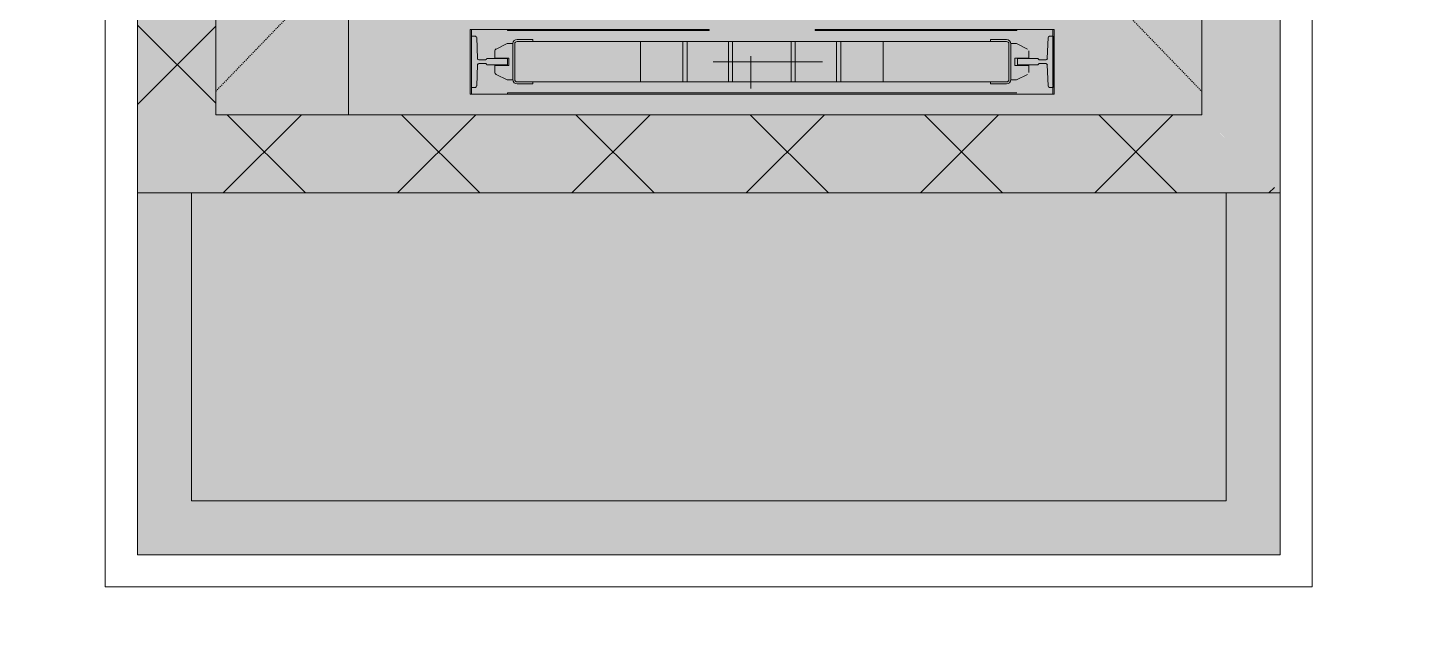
# Model space of a CAD drawing. Header units: inches. Extents: x -430 to 361, y -510 to 778.
# Drawn here: x -158.8 to -23.1, y 124.2 to 181.8 of the extents above; entities that cross this region are included whole.
import ezdxf

# ---------------------------------------------------------------- set-up
doc = ezdxf.new("R2010")
doc.units = ezdxf.units.IN
doc.header["$MEASUREMENT"] = 0
doc.linetypes.add('Overhead_2_', pattern=[0.15625, 0.09375, -0.0625])
doc.layers.get('0').update_dxf_attribs({"color": 8})
for name, color, linetype, lineweight in [('A-DETL', 8, 'Continuous', 9), ('A-DETL-GENF', 8, 'Continuous', 9), ('A-FLOR-OVHD', 8, 'Overhead_2_', 9), ('A-WALL', 8, 'Continuous', 13), ('A-WALL-PATT', 8, 'Continuous', 13), ('I-WALL', 8, 'Continuous', 9), ('Q-SPCQ', 8, 'Continuous', 9)]:
    doc.layers.add(name, color=color, linetype=linetype, lineweight=lineweight)
pattern_1 = [(45, (0, 0), (-8.4853, 8.4853), []), (135, (0, 0), (-8.4853, -8.4853), [])]

# ---------------------------------------------------------------- blocks, each defined once
blk = doc.blocks.new('Hecht_PAD_AA-Arch_detached_rvt-1-Test Fit - First Floor Plan')
at = {"layer": 'A-WALL-PATT'}
h = blk.add_hatch(dxfattribs=at)
h.set_pattern_fill('FP_19', color=256, style=0, pattern_type=2)
h.set_pattern_definition(pattern_1)
h.paths.add_polyline_path([(-148.11, 165.71), (-140.49, 165.71), (-140.49, 282.96), (-148.11, 282.96), (-148.11, 167.71)], flags=0)
h = blk.add_hatch(dxfattribs=at)
h.set_pattern_fill('FP_19', color=256, style=0, pattern_type=2)
h.set_pattern_definition(pattern_1)
h.paths.add_polyline_path([(-45.92, 165.71), (-44.49, 165.71), (-44.49, 173.33), (-140.49, 173.33), (-140.49, 165.71), (-82.26, 165.71)], flags=0)
h = blk.add_hatch(dxfattribs=at)
h.set_pattern_fill('FP_19', color=256, style=0, pattern_type=2)
h.set_pattern_definition(pattern_1)
h.paths.add_polyline_path([(-40.51, 165.71), (-36.86, 165.71), (-44.49, 173.33), (-44.49, 165.71), (-42.11, 165.71)], flags=0)
at = {"layer": 'A-FLOR-OVHD'}
for p, q in [((-140.49, 175.61), (-124.17, 192.51)), ((-55.47, 186.98), (-44.49, 175.61))]:
    blk.add_line(p, q, dxfattribs=at)
at = {"layer": 'I-WALL'}
for p, q in [((-148.11, 282.96), (-148.11, 165.71)), ((-140.49, 173.33), (-140.49, 275.33)), ((-44.49, 204.08), (-44.49, 173.33)), ((-36.86, 165.71), (-36.86, 204.08)), ((-44.49, 173.33), (-140.49, 173.33)), ((-148.11, 165.71), (-140.49, 165.71)), ((-140.49, 165.71), (-44.49, 165.71)), ((-44.49, 165.71), (-36.86, 165.71))]:
    blk.add_line(p, q, dxfattribs=at)
blk = doc.blocks.new('schindler-3300na_traction_elevator_machine_room-less_general_purpose_front_or_front-rear_opening_2100-3500_capacity_3300bim - 3500 Front-2750691-Test Fit - First Floor Plan')
at = {"layer": 'Q-SPCQ'}
for p, q in [((47.01, 40.28), (-54.99, 40.28)), ((-54.99, 40.28), (-54.99, -42.8)), ((47.01, 40.28), (-54.99, 40.28)), ((47.01, 40.28), (-54.99, 40.28)), ((-52.97, 28.43), (-52.97, 28.31)), ((-46.67, 28.43), (-52.97, 28.43)), ((-52.97, 28.31), (-52.97, 24.8)), ((-52.97, 28.31), (-46.67, 28.31)), ((-47.32, 28.3), (-52.32, 28.3)), ((-52.32, 28.3), (-52.32, 27.93)), ((-52.32, 27.93), (-52.32, 28.3)), ((-52.32, 28.3), (-47.32, 28.3)), ((-52.17, 27.8), (-50.14, 27.73)), ((-50.14, 27.73), (-52.17, 27.8)), ((-50.01, 27.6), (-50.01, 26.92)), ((-50.01, 26.92), (-50.01, 27.6)), ((-49.64, 26.93), (-49.64, 27.6)), ((-49.64, 27.6), (-49.64, 26.93)), ((-49.51, 27.73), (-47.47, 27.8)), ((-47.47, 27.8), (-49.51, 27.73)), ((-47.32, 27.93), (-47.32, 28.3)), ((-47.32, 28.3), (-47.32, 27.93)), ((-46.67, 28.31), (-46.67, 28.43)), ((-46.67, 24.8), (-46.67, 28.31)), ((-51.59, 24.84), (-51.06, 25.91)), ((-50.88, 26.02), (-50.18, 26.02)), ((-50.18, 26.02), (-50.18, 24.68)), ((-50.14, 26.8), (-50.14, 24.8)), ((-50.14, 24.8), (-50.14, 26.8)), ((-49.51, 24.8), (-49.51, 26.8)), ((-49.51, 26.8), (-49.51, 24.8)), ((-49.47, 26.02), (-48.76, 26.02)), ((-49.47, 24.68), (-49.47, 26.02)), ((-48.59, 25.91), (-48.05, 24.84)), ((-52.85, 24.8), (-52.97, 24.8)), ((-52.97, 24.8), (-52.97, -24.8)), ((-52.85, -24.8), (-52.85, 24.8)), ((-51.59, 24.84), (-51.59, 24.29)), ((-50.18, 24.68), (-49.47, 24.68)), ((-50.14, 24.8), (-49.51, 24.8)), ((-49.51, 24.8), (-50.14, 24.8)), ((-48.05, 24.84), (-48.05, 24.29)), ((-46.67, 24.8), (-46.79, 24.8)), ((-46.79, 24.8), (-46.79, 5.16)), ((-46.67, 5.16), (-46.67, 24.8)), ((-51.99, 23.86), (-51.99, 22.32)), ((-51.79, 22.32), (-51.79, 23.86)), ((-48.09, 24.29), (-51.56, 24.29)), ((-51.56, 24.09), (-48.09, 24.09)), ((-47.85, 23.86), (-47.85, 22.32)), ((-47.66, 22.32), (-47.66, 23.86)), ((-51.99, 22.32), (-51.79, 22.32)), ((-51.79, -23.78), (-51.79, 22.32)), ((-47.85, 22.32), (-47.66, 22.32)), ((-47.85, 22.32), (-47.85, -23.78)), ((-47.85, 11.85), (-51.79, 11.85)), ((-47.87, 7.72), (-51.77, 7.72)), ((-51.77, 7.32), (-47.87, 7.32)), ((-49.82, 4.76), (-49.82, -5.87)), ((-46.79, 5.16), (-46.67, 5.16)), ((-47.87, 3.29), (-51.77, 3.29)), ((-51.77, 2.89), (-47.87, 2.89)), ((-49.82, 3.47), (-49.82, -2.04)), ((-49.29, 1.11), (-52.44, 1.11)), ((-47.87, -2.82), (-51.77, -2.82)), ((-51.77, -3.21), (-47.87, -3.21)), ((-46.67, -5.16), (-46.79, -5.16)), ((-46.79, -5.16), (-46.79, -24.8)), ((-46.67, -24.8), (-46.67, -5.16)), ((-47.87, -7.24), (-51.77, -7.24)), ((-51.77, -7.64), (-47.87, -7.64)), ((-51.79, -11.77), (-47.85, -11.77)), ((-51.79, -22.24), (-51.99, -22.24)), ((-51.99, -22.24), (-51.99, -23.78)), ((-47.66, -22.24), (-47.85, -22.24)), ((-47.66, -23.78), (-47.66, -22.24)), ((-51.59, -24.21), (-51.59, -24.76)), ((-48.09, -24.02), (-51.56, -24.02)), ((-51.56, -24.21), (-48.09, -24.21)), ((-48.05, -24.76), (-48.05, -24.21)), ((-52.97, -24.8), (-52.97, -28.31)), ((-51.06, -25.84), (-51.59, -24.76)), ((-49.47, -24.6), (-50.18, -24.6)), ((-50.18, -24.6), (-50.18, -25.95)), ((-49.51, -24.84), (-50.14, -24.84)), ((-50.14, -24.84), (-50.14, -26.84)), ((-50.14, -26.84), (-50.14, -24.84)), ((-50.14, -24.84), (-49.51, -24.84)), ((-49.51, -26.84), (-49.51, -24.84)), ((-49.51, -24.84), (-49.51, -26.84)), ((-49.47, -25.95), (-49.47, -24.6)), ((-48.05, -24.76), (-48.59, -25.84)), ((-46.79, -24.8), (-46.67, -24.8)), ((-46.67, -28.31), (-46.67, -24.8)), ((-50.88, -25.95), (-50.18, -25.95)), ((-50.01, -26.96), (-50.01, -27.64)), ((-50.01, -27.64), (-50.01, -26.96)), ((-49.64, -27.64), (-49.64, -26.97)), ((-49.64, -26.97), (-49.64, -27.64)), ((-49.47, -25.95), (-48.76, -25.95)), ((-52.97, -28.31), (-52.97, -28.43)), ((-52.32, -28.31), (-52.97, -28.31)), ((-52.97, -28.43), (-46.67, -28.43)), ((-52.32, -27.97), (-52.32, -28.34)), ((-52.32, -28.34), (-52.32, -27.97)), ((-52.32, -28.34), (-47.32, -28.34)), ((-47.32, -28.34), (-52.32, -28.34)), ((-52.19, -28.31), (-52.31, -28.31)), ((-50.14, -27.76), (-52.17, -27.84)), ((-52.17, -27.84), (-50.14, -27.76)), ((-47.33, -28.31), (-52.15, -28.31)), ((-47.47, -27.84), (-49.51, -27.76)), ((-49.51, -27.76), (-47.47, -27.84)), ((-47.32, -28.34), (-47.32, -27.97)), ((-47.32, -27.97), (-47.32, -28.34)), ((-46.67, -28.31), (-47.32, -28.31)), ((-46.67, -28.43), (-46.67, -28.31)), ((-54.99, -42.8), (47.01, -42.8))]:
    blk.add_line(p, q, dxfattribs=at)
for centre, radius, start, end in [((-52.14, 28), 0.197, 201, 259.5356), ((-52.14, 28), 0.197, 201, 259.5356), ((-50.14, 27.6), 0.123, 0, 90), ((-50.14, 27.6), 0.123, 60, 90), ((-50.14, 27.6), 0.123, 0, 60), ((-49.51, 27.6), 0.123, 90, 180), ((-49.51, 27.6), 0.123, 120, 180), ((-49.51, 27.6), 0.123, 90, 120), ((-47.51, 28), 0.197, 280.4644, 339), ((-47.51, 28), 0.197, 280.4644, 339), ((-50.88, 25.83), 0.197, 90, 153.4349), ((-50.21, 27), 0.217, 291.2956, 338.7044), ((-50.21, 27), 0.217, 291.2956, 338.7044), ((-49.45, 26.99), 0.198, 198.4682, 251.5505), ((-49.45, 26.99), 0.198, 198.4682, 251.5505), ((-48.76, 25.83), 0.197, 26.5651, 90), ((-51.56, 23.86), 0.433, 90, 180), ((-51.56, 23.86), 0.236, 90, 180), ((-48.09, 23.86), 0.236, 0, 90), ((-48.09, 23.86), 0.433, 0, 84.7841), ((-51.56, -23.78), 0.433, 180, 270), ((-51.56, -23.78), 0.236, 180, 270), ((-48.09, -23.78), 0.236, 270, 360), ((-48.09, -23.78), 0.433, 270, 0), ((-50.21, -27.04), 0.217, 21.2956, 68.7044), ((-50.21, -27.04), 0.217, 21.2956, 68.7044), ((-49.45, -27.03), 0.198, 108.4495, 161.5318), ((-49.45, -27.03), 0.198, 108.4495, 161.5318), ((-52.14, -28.04), 0.197, 100.4644, 159), ((-52.14, -28.04), 0.197, 100.4644, 159), ((-50.14, -27.64), 0.123, 270, 0), ((-50.14, -27.64), 0.123, 270, 300), ((-50.14, -27.64), 0.123, 300, 0), ((-49.51, -27.64), 0.123, 180, 270), ((-49.51, -27.64), 0.123, 180, 240), ((-49.51, -27.64), 0.123, 240, 270), ((-47.51, -28.04), 0.197, 21, 79.5356), ((-47.51, -28.04), 0.197, 21, 79.5356)]:
    blk.add_arc(centre, radius, start, end, dxfattribs=at)

msp = doc.modelspace()

# ---------------------------------------------------------------- hatches: boundary and pattern name
at = {"layer": 'A-DETL-GENF'}
h = msp.add_hatch(color=256, dxfattribs=at)
h.paths.add_polyline_path([(-154.94, -481.67), (77.42, -481.67), (77.42, -466.42), (-38.24, -466.42), (-38.24, -353.92), (-42.58, -353.92), (-38.52, -357.78), (-45.86, -458.79), (-45.86, -353.92), (-257.86, -353.92), (-257.86, -466.42), (-285.99, -466.42), (-285.99, -478.04), (-246.48, -478.04), (-246.48, -473.54), (-282.49, -473.54), (-282.49, -467.54), (-246.48, -467.54), (-246.48, -471.29), (-206.49, -471.29), (-206.49, -481.67), (-191.29, -481.67)], flags=0)
h.paths.add_polyline_path([(-357.99, -478.04), (-357.99, -473.54), (-385.99, -473.54), (-385.99, -324.11), (-390.49, -324.11), (-390.45, -478.04), (-373, -478.04)], flags=0)
h.paths.add_polyline_path([(15.8, -473.54), (-202.86, -473.54), (-202.86, -467.54), (73.8, -467.54), (73.8, -473.54), (26.77, -473.54)], flags=0)
h.paths.add_polyline_path([(-369.08, -467.54), (-357.99, -467.54), (-357.99, -466.42), (-378.86, -466.42), (-378.86, -324.11), (-379.99, -324.11), (-379.99, -467.54), (-370.49, -467.54)], flags=0)
h.paths.add_polyline_path([(-45.86, -462.61), (-45.86, -458.79), (-42.05, -462.61)], flags=0)
h.paths.add_polyline_path([(-379.99, 58.33), (-318.86, 58.33), (-318.86, 162.33), (-294.86, 162.33), (-294.86, 303.58), (-379.99, 303.58), (-379.99, 58.98)], flags=0)
h.paths.add_polyline_path([(-82.26, 130.46), (-36.86, 130.46), (-36.86, 165.71), (-44.49, 173.33), (-44.49, 275.33), (-36.86, 282.96), (-148.11, 282.96), (-148.11, 130.46), (-124.92, 130.46)], flags=0)
h.paths.add_polyline_path([(-73.14, 271.83), (-73.14, 271.83), (-71.93, 271.83)], flags=0)
h.paths.add_polyline_path([(-134.86, 578.33), (-39.24, 578.33), (-39.24, 578.83), (41.51, 578.83), (41.51, 593.58), (-138.49, 593.58), (-138.49, 578.33), (-136.11, 578.33)], flags=0)
h.paths.add_polyline_path([(8.59, 579.46), (-134.86, 579.46), (-134.86, 585.46), (37.89, 585.46), (37.89, 579.46), (26.77, 579.46)], flags=0)
at = {"layer": 'A-WALL-PATT'}
h = msp.add_hatch(color=256, dxfattribs=at)
h.paths.add_polyline_path([(-36.86, 165.71), (-36.86, 204.08), (-44.49, 204.08), (-44.49, 173.33), (-38.86, 167.71)], flags=0)
h.paths.add_polyline_path([(-36.86, 246.58), (-36.86, 282.96), (-44.49, 275.33), (-44.49, 246.58)], flags=0)

# ---------------------------------------------------------------- linework, layer by layer
at = {"layer": 'A-DETL'}
for p, q in [((-148.11, 282.96), (-148.11, 130.46)), ((-36.86, 130.46), (-36.86, 204.08)), ((-148.11, 130.46), (-36.86, 130.46))]:
    msp.add_line(p, q, dxfattribs=at)
at = {"layer": 'A-WALL'}
for p, q in [((-44.49, 204.08), (-44.49, 173.33)), ((-44.49, 165.71), (-42.11, 165.71))]:
    msp.add_line(p, q, dxfattribs=at)
at = {"layer": 'I-WALL'}
for p, q in [((-151.24, 286.08), (-151.24, 127.33)), ((-148.11, 130.46), (-148.11, 282.96)), ((-36.86, 204.08), (-36.86, 165.71)), ((-33.74, 127.33), (-33.74, 204.08)), ((-142.86, 135.71), (-142.86, 165.71)), ((-42.11, 165.71), (-42.11, 135.71)), ((-42.11, 135.71), (-142.86, 135.71)), ((-151.24, 127.33), (-33.74, 127.33))]:
    msp.add_line(p, q, dxfattribs=at)

# ---------------------------------------------------------------- block references
msp.add_blockref('Hecht_PAD_AA-Arch_detached_rvt-1-Test Fit - First Floor Plan', (0, 0))
at = {"layer": 'Q-SPCQ', "rotation": 90}
msp.add_blockref('schindler-3300na_traction_elevator_machine_room-less_general_purpose_front_or_front-rear_opening_2100-3500_capacity_3300bim - 3500 Front-2750691-Test Fit - First Floor Plan', (-87.28, 228.32), dxfattribs=at)

doc.saveas('drawing.dxf')
